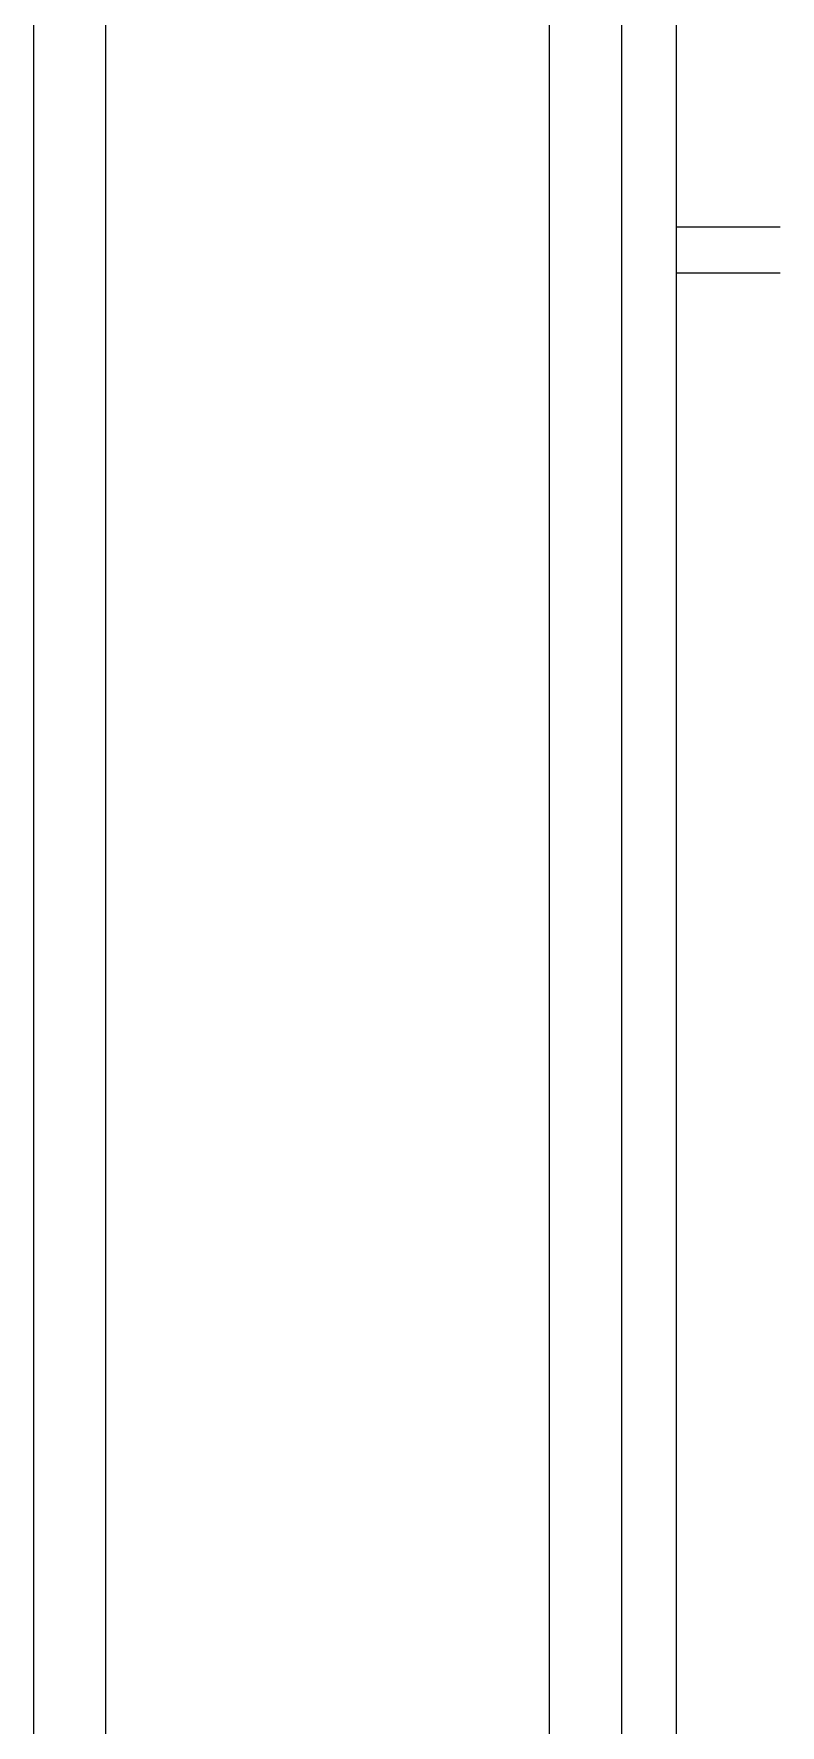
# Model space of a CAD drawing. Extents: x -120222 to -41942, y -19134 to 30932.
# Drawn here: x -78267 to -78137.5, y 10578.7 to 10872.2 of the extents above; entities that cross this region are included whole.
import ezdxf

# ---------------------------------------------------------------- set-up
doc = ezdxf.new("R2010")
doc.units = 0
doc.header["$LTSCALE"] = 150
doc.header["$MEASUREMENT"] = 0
doc.layers.get('0').update_dxf_attribs({"linetype": 'CONTINUOUS'})
doc.layers.add('____-567', color=7, linetype='CONTINUOUS')

# ---------------------------------------------------------------- blocks, each defined once
blk = doc.blocks.new('____-49')
at = {"color": 1, "linetype": 'Continuous'}
for p, q in [((-84590.56, 5682.02), (-84590.56, 7422.52)), ((-84600.06, 5682.02), (-84600.06, 7413.02)), ((-84612.56, 5682.02), (-84612.56, 7400.52)), ((-84689.56, 5718.02), (-84689.56, 7288.52)), ((-84702.06, 5718.02), (-84702.06, 7276.02)), ((-84590.56, 6290.02), (-84572.56, 6290.02)), ((-84590.56, 6282.02), (-84572.56, 6282.02))]:
    blk.add_line(p, q, dxfattribs=at)
blk = doc.blocks.new('____-167')
at = {"color": 1}
blk.add_blockref('____-49', (0, 0), dxfattribs=at)

msp = doc.modelspace()

# ---------------------------------------------------------------- block references
at = {"layer": '____-567', "color": 0}
msp.add_blockref('____-167', (6435.10495, 4548.69799), dxfattribs=at)

doc.saveas('drawing.dxf')
